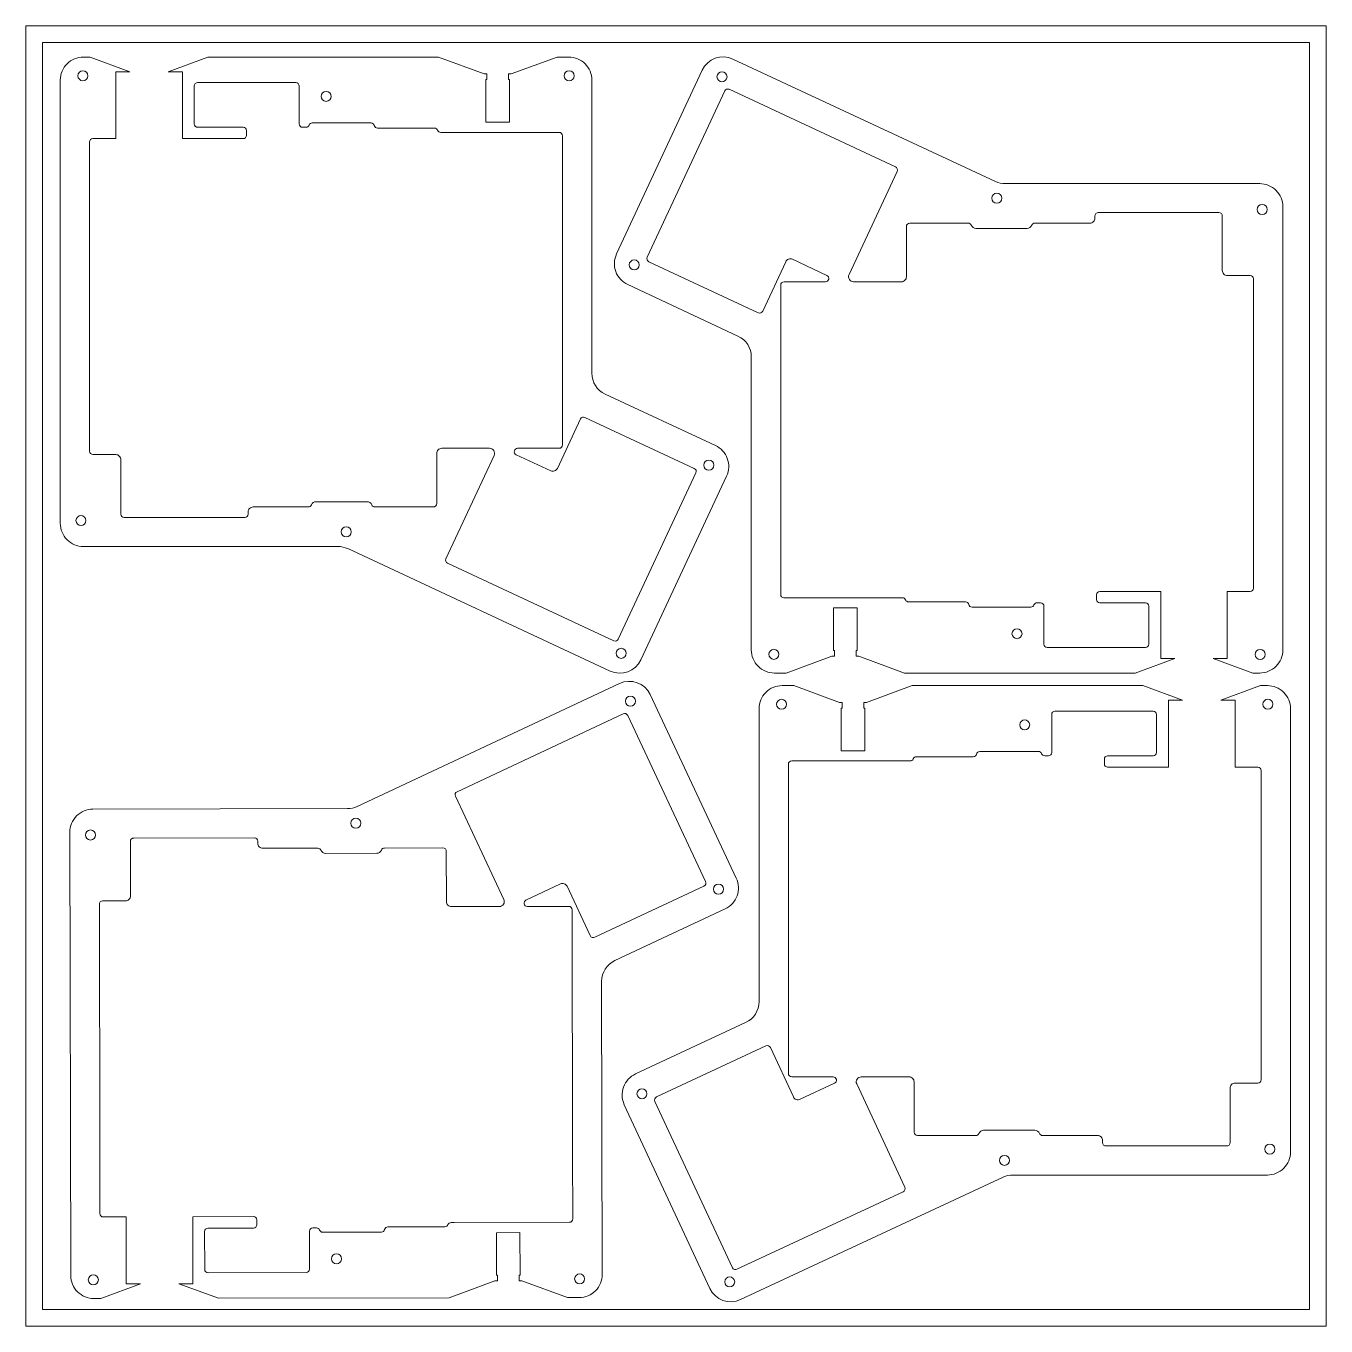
# Model space of a CAD drawing. Header units: millimetres. Extents: x -5 to 389, y -5 to 389.
import ezdxf

# ---------------------------------------------------------------- set-up
doc = ezdxf.new("R2010")
doc.units = ezdxf.units.MM
doc.header["$MEASUREMENT"] = 0
doc.layers.get('0').update_dxf_attribs({"lineweight": 0, "true_color": 0xf6921e})
doc.layers.add('Cutting lines', color=5, linetype='Continuous', lineweight=0)

msp = doc.modelspace()

# ---------------------------------------------------------------- linework, layer by layer
at = {"lineweight": 0}
for points in [[(-5, -5), (389, -5), (389, 389), (-5, 389)], [(0, 0), (384, 0), (384, 384), (0, 384)]]:
    msp.add_lwpolyline(points, close=True, dxfattribs=at)
at = {"layer": 'Cutting lines'}
for points in [[(156.56, 356.76), (121.6, 356.76), (120.68, 356.76, -0.308559), (119.75, 357.4, 0.308559), (118.82, 358.03), (118.12, 358.03), (101.54, 358.03, -0.354597), (100.56, 358.82, 0.354597), (99.58, 359.62), (98.56, 359.62), (81.76, 359.62, 0.314557), (80.82, 358.96, -0.314557), (79.88, 358.31), (78.78, 358.31, -0.414214), (77.78, 359.31), (77.78, 359.31), (77.78, 370.83), (77.78, 370.83, 0.414214), (76.78, 371.83), (47.01, 371.83), (47.01, 371.83, 0.414214), (46.01, 370.83), (46.01, 370.83), (46.01, 359.31), (46.01, 359.31, 0.414214), (47.01, 358.31), (47.01, 358.31), (60.82, 358.31, -0.414214), (61.82, 357.31), (61.82, 357.03), (61.82, 355.86, -0.414214), (60.82, 354.86), (42.4, 354.86), (42.4, 375.15), (38.12, 375.15), (50.15, 379.59), (120.03, 379.59), (133.91, 374.47), (134.71, 374.47), (134.71, 372.77), (134.41, 372.77), (134.41, 359.87), (141.56, 359.87), (141.56, 372.77), (141.26, 372.77), (141.26, 374.47), (142.06, 374.47), (155.94, 379.59), (159.48, 379.59, -0.414214), (166.48, 372.59), (166.48, 283.8, 0.291482), (170.52, 277.45), (203.93, 261.88, -0.414222), (207.32, 252.57), (181.36, 196.89, -0.414191), (172.05, 193.51), (92.49, 230.6, 0.109498), (89.53, 231.26), (12.4, 231.26, -0.414214), (5.4, 238.26), (5.4, 372.59, -0.414214), (12.4, 379.59), (14.45, 379.59), (26.5, 375.15), (22.22, 375.15), (22.22, 354.86), (15.26, 354.86, 0.414216), (14.26, 353.86), (14.26, 352.45), (14.29, 334.82), (14.29, 260.11, 0.414214), (15.29, 259.11), (22.2, 259.11, -0.414214), (23.72, 257.58), (23.72, 241.07, 0.414214), (24.74, 240.06), (61.31, 240.06, 0.414214), (62.33, 241.07), (62.33, 241.71, -0.414214), (63.85, 243.23), (80.55, 243.23, 0.305615), (81.49, 243.87, -0.305615), (82.9, 244.82), (98.4, 244.82, -0.305615), (99.81, 243.87, 0.305615), (100.75, 243.23), (118.46, 243.23, 0.414214), (119.48, 244.25), (119.48, 259.49, -0.414214), (121, 261.01), (135.48, 261.01, -0.548619), (136.87, 258.84), (122.27, 227.53, 0.414214), (122.76, 226.18), (173.17, 202.68, 0.414214), (174.52, 203.17), (198.03, 253.58, 0.414214), (197.54, 254.93), (164.39, 270.39, 0.414214), (163.04, 269.9), (156.06, 254.93, -0.414214), (154.04, 254.2), (143.58, 259.08, -0.802585), (144, 261.01), (156.56, 261.01, 0.414214), (157.58, 262.03), (157.58, 336.7), (157.58, 354.92), (157.58, 355.76, 0.414212), (156.58, 356.76)], [(177.37, 310.61, -0.414222), (173.98, 319.92), (199.95, 375.6, -0.414191), (209.25, 378.98), (288.82, 341.89, 0.109498), (291.78, 341.23), (368.91, 341.23, -0.414214), (375.91, 334.23), (375.91, 199.9, -0.414214), (368.91, 192.9), (366.85, 192.9), (354.81, 197.34), (359.09, 197.34), (359.09, 217.63), (366.04, 217.63, 0.414216), (367.04, 218.63), (367.04, 220.04), (367.02, 237.67), (367.02, 312.38, 0.414214), (366.02, 313.38), (359.11, 313.38, -0.414214), (357.58, 314.9), (357.58, 331.41, 0.414214), (356.57, 332.43), (319.99, 332.43, 0.414214), (318.98, 331.41), (318.98, 330.78, -0.414214), (317.45, 329.26), (300.76, 329.26, 0.305615), (299.81, 328.62, -0.305615), (298.4, 327.67), (282.91, 327.67, -0.305615), (281.49, 328.62, 0.305615), (280.55, 329.26), (262.84, 329.26, 0.414214), (261.83, 328.24), (261.83, 313, -0.414214), (260.3, 311.48), (245.82, 311.48, -0.548619), (244.44, 313.64), (259.04, 344.95, 0.414214), (258.55, 346.3), (208.13, 369.81, 0.414214), (206.78, 369.32), (183.28, 318.91, 0.414214), (183.77, 317.56), (216.92, 302.1, 0.414214), (218.27, 302.59), (225.24, 317.55, -0.414214), (227.27, 318.29), (237.73, 313.41, -0.802585), (237.3, 311.48), (224.74, 311.48, 0.414214), (223.73, 310.46), (223.73, 235.78), (223.73, 217.57), (223.73, 216.73, 0.414212), (224.73, 215.73), (224.74, 215.73), (259.71, 215.73), (260.62, 215.73, -0.308559), (261.55, 215.09, 0.308559), (262.48, 214.46), (263.19, 214.46), (279.76, 214.46, -0.354597), (280.74, 213.66, 0.354597), (281.72, 212.87), (282.75, 212.87), (299.54, 212.87, 0.314557), (300.48, 213.53, -0.314557), (301.42, 214.18), (302.52, 214.18, -0.414214), (303.52, 213.18), (303.52, 213.18), (303.52, 201.66, 0.414214), (304.52, 200.66), (334.3, 200.66, 0.414214), (335.3, 201.66), (335.3, 201.66), (335.3, 213.18), (335.3, 213.18, 0.414214), (334.3, 214.18), (320.48, 214.18, -0.414214), (319.48, 215.18), (319.48, 215.46), (319.48, 216.63, -0.414214), (320.48, 217.63), (338.91, 217.63), (338.91, 197.34), (343.19, 197.34), (331.15, 192.9), (261.27, 192.9), (247.39, 198.01), (246.59, 198.01), (246.59, 199.72), (246.89, 199.72), (246.89, 212.61), (239.74, 212.61), (239.74, 199.72), (240.04, 199.72), (240.04, 198.01), (239.24, 198.02), (225.36, 192.9), (221.82, 192.9, -0.414214), (214.82, 199.9), (214.82, 288.69, 0.291482), (210.78, 295.03)], [(95.37, 152.47, -0.109498), (92.42, 151.81), (15.28, 151.66, 0.414214), (8.3, 144.64), (8.56, 10.31, 0.414214), (15.57, 3.33), (17.63, 3.33), (29.66, 7.79), (25.38, 7.78), (25.34, 28.08), (18.39, 28.06, -0.414216), (17.39, 29.06), (17.39, 30.47), (17.37, 48.1), (17.23, 122.81, -0.414214), (18.23, 123.81), (25.14, 123.83, 0.414214), (26.66, 125.35), (26.63, 141.86, -0.414214), (27.64, 142.88), (64.22, 142.95, -0.414214), (65.24, 141.94), (65.24, 141.3, 0.414214), (66.77, 139.78), (83.46, 139.81, -0.305615), (84.4, 139.18, 0.305615), (85.82, 138.23), (101.31, 138.26, 0.305615), (102.72, 139.22, -0.305615), (103.66, 139.85), (121.37, 139.89, -0.414214), (122.39, 138.87), (122.42, 123.63, 0.414214), (123.95, 122.11), (138.43, 122.14, 0.548619), (139.81, 124.31), (125.15, 155.59, -0.414214), (125.64, 156.94), (176, 180.55, -0.414214), (177.36, 180.06), (200.96, 129.69, -0.414214), (200.47, 128.34), (167.35, 112.82, -0.414214), (166, 113.31), (159, 128.26, 0.414214), (156.97, 128.99), (146.52, 124.09, 0.802585), (146.95, 122.16), (159.51, 122.18, -0.414214), (160.53, 121.17), (160.67, 46.49), (160.7, 28.28), (160.7, 27.43, -0.414212), (159.7, 26.43), (159.69, 26.43), (124.73, 26.36), (123.81, 26.36, 0.308559), (122.88, 25.73, -0.308559), (121.95, 25.09), (121.25, 25.09), (104.67, 25.06, 0.354597), (103.7, 24.26, -0.354597), (102.72, 23.46), (101.69, 23.46), (84.9, 23.43, -0.314557), (83.96, 24.08, 0.314557), (83.02, 24.74), (81.92, 24.74, 0.414214), (80.92, 23.73), (80.92, 23.73), (80.94, 12.21), (80.94, 12.21, -0.414214), (79.94, 11.21), (50.17, 11.15), (50.17, 11.15, -0.414214), (49.16, 12.15), (49.16, 12.15), (49.14, 23.67), (49.14, 23.67, -0.414214), (50.14, 24.67), (63.95, 24.7, 0.414214), (64.95, 25.7), (64.95, 25.98), (64.95, 27.15, 0.414214), (63.95, 28.15), (45.52, 28.12), (45.56, 7.82), (41.28, 7.81), (53.33, 3.4), (123.21, 3.54), (137.08, 8.68), (137.88, 8.68), (137.87, 10.38), (137.57, 10.38), (137.55, 23.28), (144.7, 23.29), (144.72, 10.39), (144.42, 10.39), (144.43, 8.69), (145.23, 8.69), (159.12, 3.61), (162.66, 3.61, 0.414214), (169.64, 10.63), (169.47, 99.41, -0.291482), (173.5, 105.77), (206.88, 121.41, 0.414222), (210.25, 130.72), (184.18, 186.35, 0.414191), (174.87, 189.72)], [(291.15, 40.1, -0.109498), (294.11, 40.76), (371.24, 40.76, 0.414214), (378.24, 47.76), (378.24, 182.09, 0.414214), (371.24, 189.09), (369.19, 189.09), (357.14, 184.65), (361.42, 184.65), (361.42, 164.36), (368.37, 164.36, -0.414216), (369.37, 163.36), (369.37, 161.95), (369.35, 144.32), (369.35, 69.61, -0.414214), (368.35, 68.61), (361.44, 68.61, 0.414214), (359.92, 67.08), (359.92, 50.57, -0.414214), (358.9, 49.56), (322.33, 49.56, -0.414214), (321.31, 50.57), (321.31, 51.21, 0.414214), (319.79, 52.73), (303.09, 52.73, -0.305615), (302.15, 53.37, 0.305615), (300.74, 54.32), (285.24, 54.32, 0.305615), (283.83, 53.37, -0.305615), (282.89, 52.73), (265.18, 52.73, -0.414214), (264.16, 53.75), (264.16, 68.99, 0.414214), (262.64, 70.51), (248.15, 70.51, 0.548619), (246.77, 68.35), (261.37, 37.03, -0.414214), (260.88, 35.68), (210.47, 12.18, -0.414214), (209.12, 12.67), (185.61, 63.08, -0.414214), (186.1, 64.43), (219.25, 79.89, -0.414214), (220.6, 79.4), (227.58, 64.44, 0.414214), (229.6, 63.7), (240.06, 68.58, 0.802585), (239.63, 70.51), (227.08, 70.51, -0.414214), (226.06, 71.53), (226.06, 146.21), (226.06, 164.42), (226.06, 165.26, -0.414212), (227.06, 166.26), (227.08, 166.26), (262.04, 166.26), (262.96, 166.26, 0.308559), (263.89, 166.9, -0.308559), (264.82, 167.53), (265.52, 167.53), (282.1, 167.53, 0.354597), (283.08, 168.33, -0.354597), (284.06, 169.12), (285.08, 169.12), (301.88, 169.12, -0.314557), (302.82, 168.46, 0.314557), (303.76, 167.81), (304.86, 167.81, 0.414214), (305.86, 168.81), (305.86, 168.81), (305.86, 180.33, -0.414214), (306.86, 181.33), (336.63, 181.33, -0.414214), (337.63, 180.33), (337.63, 180.33), (337.63, 168.81), (337.63, 168.81, -0.414214), (336.63, 167.81), (322.82, 167.81, 0.414214), (321.82, 166.81), (321.82, 166.53), (321.82, 165.36, 0.414214), (322.82, 164.36), (341.24, 164.36), (341.24, 184.65), (345.52, 184.65), (333.48, 189.09), (263.61, 189.09), (249.73, 183.97), (248.93, 183.97), (248.93, 182.27), (249.23, 182.27), (249.23, 169.37), (242.08, 169.37), (242.08, 182.27), (242.38, 182.27), (242.38, 183.97), (241.58, 183.97), (227.7, 189.09), (224.16, 189.09, 0.414214), (217.16, 182.09), (217.16, 93.3, -0.291482), (213.11, 86.95), (179.7, 71.38, 0.414222), (176.32, 62.07), (202.28, 6.39, 0.414191), (211.58, 3.01)]]:
    msp.add_lwpolyline(points, format="xyb", close=True, dxfattribs=at)
at = {"layer": 'Cutting lines', "lineweight": 0}
for points in [[(76.78, 371.83), (76.78, 371.83)], [(118.56, 358.03), (118.56, 358.03)], [(262.74, 214.46), (262.74, 214.46)], [(334.3, 214.18), (334.3, 214.18)], [(303.52, 201.66), (303.52, 201.66)], [(304.52, 200.66), (304.52, 200.66)], [(334.3, 200.66), (334.3, 200.66)], [(306.86, 181.33), (306.86, 181.33)], [(336.63, 181.33), (336.63, 181.33)], [(305.86, 180.33), (305.86, 180.33)], [(265.07, 167.53), (265.07, 167.53)], [(336.63, 167.81), (336.63, 167.81)], [(50.14, 24.67), (50.14, 24.67)], [(121.7, 25.09), (121.7, 25.09)], [(79.94, 11.21), (79.94, 11.21)]]:
    msp.add_lwpolyline(points, dxfattribs=at)
for centre in [(12.25, 373.93), (159.63, 373.92), (205.94, 373.62), (85.96, 367.67), (289.24, 336.79), (369.65, 333.38), (179.35, 316.6), (201.95, 255.89), (11.66, 239.11), (92.07, 235.7), (295.35, 204.82), (175.37, 198.87), (221.68, 198.57), (369.06, 198.55), (178.19, 184.36), (224.01, 183.42), (371.39, 183.43), (297.68, 177.17), (94.96, 147.37), (14.56, 143.81), (204.89, 127.39), (181.69, 65.39), (371.98, 48.61), (291.57, 45.2), (89.11, 15.39), (15.41, 8.98), (162.79, 9.28), (208.27, 8.37)]:
    msp.add_circle(centre, 1.52, dxfattribs=at)

doc.saveas('drawing.dxf')
